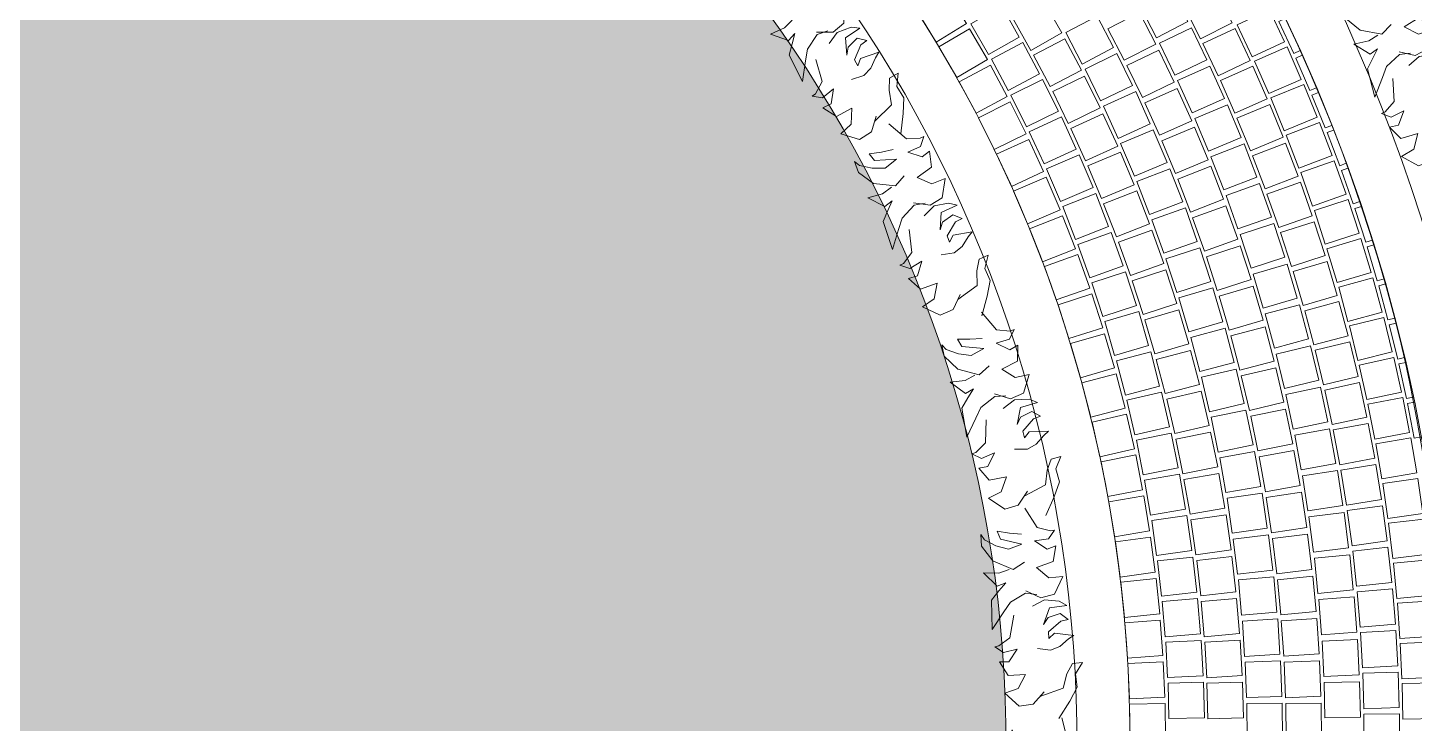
# Model space of a CAD drawing. Header units: millimetres. Extents: x -225363 to 347188, y -782467 to 813415.
# Drawn here: x 33418 to 37328, y 23910 to 25872 of the extents above; entities that cross this region are included whole.
import ezdxf

# ---------------------------------------------------------------- set-up
doc = ezdxf.new("R2010")
doc.units = ezdxf.units.MM
doc.layers.add('Xref SCN', color=8, linetype='Continuous', lineweight=0)
pattern_1 = [(196.9999999999999, (-1424125.796704574, -442865.0747459244), (-126.4792462612767, -237.8728657606396), [95.24999999999993, -285.7499999999997]), (286.9999999999999, (-1424185.264921013, -442833.454934359), (237.8728657606396, -126.4792462612767), [95.24999999999993, -285.7499999999997])]

# ---------------------------------------------------------------- blocks, each defined once
blk = doc.blocks.new('A$Cf999fc33')
at = {"layer": 'Xref SCN', "ltscale": 100}
for points in [[(73.84272275096737, 192.008942775894), (72.93718290980905, 226.0811261450872), (69.76450756634586, 260.7363810978131), (91.2697194244247, 250.3713942577597), (102.2144919480197, 189.5463547789259), (118.9281153751072, 226.3384435711778), (111.2211690265685, 262.1598416908528), (95.54667300335132, 295.1961835560505), (81.42593923630193, 306.0790911481017), (114.3319794384297, 302.4503599841264), (153.8439736538567, 268.1175732889678), (175.0234313544352, 209.4945184811368), (152.6745445868, 178.9859154444421)], [(175.6716537694447, 221.4132675771834), (187.7858553600963, 249.7198859428754), (189.2126018530689, 292.8606113221613), (224.7082458152436, 252.3094897029805), (213.7601873916574, 228.5371423423057), (237.7279872468207, 246.543924699421), (264.545994187938, 266.2347709755995), (347.394166277023, 259.4300785681698), (296.0904387286864, 229.1169280259055), (267.5883678684477, 212.2762888357393), (240.0569876809604, 171.0150798699469), (241.5455991055351, 139.2100320032914)], [(303.2794643251691, 200.6800079972018), (368.0557032255456, 208.1915018513682), (392.6717254957184, 238.1170333045884), (395.5870834132656, 249.4527108171606), (410.7436586844269, 223.8008470429922), (398.5643062624149, 185.8426150837331), (435.6169983805157, 207.7354460309143), (437.4965147939511, 233.8400797256036), (474.2234527547844, 207.474842704949), (468.7803560087923, 158.1157824016409), (509.7842475485522, 176.5753346793354), (524.230735473102, 213.9504950550618), (559.1433078518603, 171.1322379333433), (551.4982264349237, 132.0078628070769), (514.963455068646, 102.7305537688662)], [(-0.002058159559965134, 186.8297352558002), (53.11274907086045, 148.9985190596199), (60.23662383598275, 110.9099854374072), (57.32126591843553, 99.57430792483501), (82.97312969248742, 114.7308831959381), (90.61821110942401, 153.8552583222045), (112.5110420566052, 116.8025662039872), (101.5629836332519, 93.03021884331247), (146.4529237628449, 98.4048788578948), (165.4988335240632, 144.2655096602393), (192.5090070597362, 108.3138098775526), (187.1310611451045, 68.60636316775344), (238.3696378620807, 89.26790011645062), (250.5489902840927, 127.2261320757098), (232.672509589931, 170.4971591179492)], [(393.6391302684788, 129.0990766893956), (396.2287340285257, 92.17668623419013), (384.6976040215231, 66.13720337097766), (361.8307965018321, 43.01307842531241), (350.9478889098391, 28.89234465820482), (347.9055152290966, 82.8508267980651), (363.9057654098142, 98.07255290064495), (345.1856098060962, 100.4699900661362), (312.6020378614776, 67.75940235843882), (307.3543936100323, 47.35518283577403), (291.6147467554547, 70.73991110740462), (304.895091512939, 103.5808004781138), (324.8465411150828, 115.3692479112069), (277.624314651126, 100.9260458865901), (267.6469469002914, 52.73312875028932), (256.4415710505564, 74.95171385491267), (255.0181104575749, 116.4083753151353), (275.6829333060887, 149.7671854379005)], [(526.9473549963441, 111.7339449474239), (501.5528086482082, 50.58643721102271), (460.6140679400414, 41.77849852695363), (430.4279331606813, 27.7880664227996), (425.6982096612919, -0.0006311908946372569), (459.3176231100224, 17.94100033480208), (496.1748627335764, 10.87899050128181), (537.1787542733364, 29.33854277891805), (587.8994102382567, 57.38455781870289)]]:
    blk.add_lwpolyline(points, dxfattribs=at)
blk = doc.blocks.new('A$C7fcd5ad9')
at = {"layer": 'Xref SCN', "ltscale": 3}
for points in [[(8059.980387984542, 6849.259815262223), (8112.548764965497, 6764.19180869346), (8027.480758396676, 6711.623431712447), (7974.912381415721, 6796.69143828121)], [(8691.698607031722, 6858.668110837229), (8737.395187961869, 6769.719684818003), (8648.446761942469, 6724.02310388803), (8602.750181012321, 6812.971529907256)], [(8817.209846421843, 6855.579411253682), (8862.323033045977, 6766.333680864947), (8773.0773026573, 6721.220494240988), (8727.964116033167, 6810.466224629723)], [(8212.095412562368, 6812.987920222513), (8261.673007336212, 6726.142873752047), (8174.827960865805, 6676.565278978378), (8125.250366091961, 6763.410325448844)], [(8332.243421996012, 6824.77739842399), (8381.416714460589, 6737.702790712006), (8294.342106748372, 6688.529498247546), (8245.168814283796, 6775.60410595953)], [(8481.506746088387, 6784.884714925371), (8527.836349600228, 6696.264357002277), (8439.215991677018, 6649.934753490321), (8392.886388165178, 6738.555111413414)], [(8600.410228386521, 6795.202941460535), (8646.416732159443, 6706.414419620298), (8557.628210319206, 6660.40791584726), (8511.621706546284, 6749.196437687497)], [(8967.203513356159, 6803.214062220766), (9009.558364622993, 6712.626719980442), (8918.971022382611, 6670.271868713782), (8876.616171115777, 6760.859210954106)], [(8121.680295035476, 6748.908201720915), (8171.680295035476, 6662.305661342514), (8085.077754657017, 6612.305661342572), (8035.077754657017, 6698.908201720973)], [(8747.003493677126, 6752.187815206707), (8790.305815079715, 6662.049538314284), (8700.167538187234, 6618.747216911637), (8656.865216784645, 6708.88549380406)], [(8870.192763952771, 6750.256518274371), (8913.002601655666, 6659.883304345363), (8822.629387726774, 6617.073466642585), (8779.81955002388, 6707.446680571593)], [(8271.269823343493, 6710.561562846589), (8318.288640157552, 6622.304943460855), (8230.032020771876, 6575.286126646854), (8183.013203957817, 6663.542746032588)], [(8390.393954796484, 6721.262202530517), (8437.060687118908, 6632.81890943076), (8348.617394019151, 6586.152177108219), (8301.950661696726, 6674.595470207976)], [(8655.186223967932, 6688.908785556792), (8698.750321201747, 6598.896733962581), (8608.738269607536, 6555.332636728766), (8565.174172373721, 6645.344688322977)], [(9016.823976740008, 6698.367310392263), (9056.934130233247, 6606.763950264198), (8965.330770105356, 6566.653796771017), (8925.220616612118, 6658.257156899082)], [(8537.225181094138, 6679.535630591388), (8581.062295773067, 6589.656225961458), (8491.182891143253, 6545.819111282646), (8447.345776464324, 6635.698515912576)], [(8180.350521899993, 6646.755720840127), (8227.737388147507, 6558.696167654474), (8139.677834961796, 6511.309301407251), (8092.290968714282, 6599.368854592904)], [(8445.56478820066, 6616.12867130799), (8489.686898325104, 6526.388828438823), (8399.947055455996, 6482.266718314553), (8355.824945331551, 6572.00656118372)], [(8799.441993651213, 6644.267068522517), (8840.31910205842, 6553.003373614454), (8749.055407150416, 6512.126265207422), (8708.178298743209, 6603.389960115484)], [(8920.457480585203, 6643.609626160818), (8960.93581489753, 6552.168363859237), (8869.494552596007, 6511.690029547084), (8829.01621828368, 6603.131291848666)], [(8327.426073129289, 6606.449867122399), (8371.845958465477, 6516.857044939417), (8282.253136282321, 6472.437159603287), (8237.833250946132, 6562.029981786269)], [(8589.98037324776, 6572.671870268416), (8631.290816230234, 6481.603504187835), (8540.222450149478, 6440.293061205419), (8498.912007167004, 6531.361427286)], [(8707.038378068246, 6581.158094670798), (8748.127559600864, 6489.989683688851), (8656.959148618858, 6448.900502156292), (8615.86996708624, 6540.068913138239)], [(9063.84622140904, 6592.329862942104), (9101.687326413114, 6499.766096963955), (9009.123560434906, 6461.924991959822), (8971.282455430832, 6554.488757937972)], [(8235.938550779363, 6542.893812924973), (8280.66986561101, 6453.456072158355), (8191.232124844333, 6408.724757326883), (8146.500810012687, 6498.162498093501)], [(8848.976622740971, 6534.983014949423), (8887.399298280478, 6442.6591393571), (8795.075422688155, 6404.236463817593), (8756.652747148648, 6496.560339409916)], [(8967.970939047867, 6535.708872685442), (9006.091148845153, 6443.259699595452), (8913.641975755105, 6405.139489798457), (8875.52176595782, 6497.588662888447)], [(8380.516205140622, 6500.741743217222), (8422.299224937567, 6409.889229456487), (8331.446711176774, 6368.106209659483), (8289.663691379828, 6458.958723420219)], [(8497.710924085695, 6509.46255317243), (8539.252425385872, 6418.499353636988), (8448.289225850254, 6376.957852336869), (8406.747724550078, 6467.921051872312)], [(8639.731185636949, 6464.376763102249), (8678.482744282112, 6372.190447943402), (8586.296429123264, 6333.438889298239), (8547.544870478101, 6425.625204457087)], [(8755.927996666403, 6472.031276406196), (8794.511600210797, 6379.77453932137), (8702.25486312597, 6341.190935777093), (8663.671259581577, 6433.447672861919)], [(9108.24170034402, 6485.166094785382), (9143.790783674223, 6391.69811805326), (9050.322806942044, 6356.149034723348), (9014.773723611841, 6449.61701145547)], [(8288.39462285908, 6437.415448449436), (8330.43034569011, 6346.679578992655), (8239.69447623333, 6304.64385616174), (8197.658753402298, 6395.379725618521)], [(8895.5719724847, 6424.413773174456), (8931.51274976856, 6331.095712070295), (8838.194688664284, 6295.154934786668), (8802.253911380423, 6388.472995890828)], [(9012.701891471399, 6426.625220239686), (9048.438906481257, 6333.22893681156), (8955.042623053072, 6297.49192180176), (8919.305608043214, 6390.888205229887)], [(8430.494881027844, 6393.527464629209), (8469.60535307671, 6301.492846272304), (8377.570734719746, 6262.38237422338), (8338.46026267088, 6354.416992580285)], [(8546.789831314934, 6401.350846539834), (8585.716841946589, 6309.238481228356), (8493.604476635111, 6270.311470596702), (8454.677466003457, 6362.423835908179)], [(9149.983461225871, 6376.941064621729), (9183.218941173749, 6282.625621174637), (9088.903497726656, 6249.390141226759), (9055.668017778778, 6343.705584673851)], [(8686.438824074809, 6354.734754359873), (8722.601281082956, 6261.502374238276), (8629.368900961243, 6225.339917230129), (8593.206443953095, 6318.572297351726)], [(8801.81859649741, 6361.609765284462), (8837.86782952235, 6268.333547531452), (8744.591611769283, 6232.284314506454), (8708.542378744343, 6325.560532259464)], [(8337.671782850288, 6330.415044835012), (8376.974286015611, 6238.46226757986), (8285.021508760285, 6199.159764414479), (8245.719005594961, 6291.11254166963)], [(8939.194735483965, 6312.638380566146), (8972.627923240187, 6218.392839788517), (8878.3823824625, 6184.959652032587), (8844.949194706278, 6279.205192810216)], [(9054.620919939363, 6316.430409164343), (9087.951237230096, 6222.148438728356), (8993.66926679411, 6188.818121437507), (8960.338949503377, 6283.100091873494)], [(8477.319419587264, 6284.898591095349), (8513.723944003461, 6191.760464627121), (8420.585817535175, 6155.355940210749), (8384.181293118978, 6248.494066678977)], [(8592.761480428046, 6291.881728868815), (8629.04225096316, 6198.695325947716), (8535.855848042062, 6162.414555412717), (8499.575077506946, 6255.600958333816)], [(9189.046162796207, 6267.720475438924), (9219.947862233734, 6172.614823809417), (9124.842210604344, 6141.713124372007), (9093.940511166817, 6236.818776001513)], [(8383.725921021076, 6221.988381934178), (8420.260023457697, 6128.90100706974), (8327.172648593085, 6092.366904633178), (8290.638546156464, 6185.454279497615)], [(8730.06686734967, 6243.831339581462), (8763.612024324713, 6149.625594302721), (8669.406279046088, 6116.080437327793), (8635.861122071045, 6210.286182606535)], [(8844.675932275131, 6249.975961975288), (8878.163893492427, 6155.749869763386), (8783.937801280525, 6122.261908546323), (8750.44984006323, 6216.488000758225)], [(8635.588376288302, 6181.144484741904), (8669.193315609824, 6086.96004837798), (8575.008879245725, 6053.355109056516), (8541.403939924203, 6147.539545420441)], [(8979.813729211222, 6199.736736676423), (9010.71542864875, 6104.631085046916), (8915.60977701936, 6073.729385609506), (8884.708077581832, 6168.835037239012)], [(9093.700455834856, 6205.196910568862), (9124.602155272383, 6110.091258939356), (9029.496503642993, 6079.189559501945), (8998.594804205466, 6174.295211131452)], [(8520.94983321242, 6174.947890399722), (8554.617320959223, 6080.785794688039), (8460.455225247424, 6047.118306941236), (8426.787737500621, 6141.280402652919)], [(9225.406090243952, 6157.570634624513), (9253.955248871353, 6061.732513077499), (9158.117127324222, 6033.183354450099), (9129.567968696821, 6129.021475997113)], [(8426.515812680358, 6112.232516294869), (8460.248811418656, 6018.093869628734), (8366.110164752463, 5984.360870890494), (8332.377166014165, 6078.499517556629)], [(8770.581295626238, 6131.75299791398), (8801.482995063765, 6036.647346284473), (8706.377343434375, 6005.745646847063), (8675.475643996848, 6100.851298476569)], [(8884.468022250105, 6137.213171806361), (8915.369721687632, 6042.107520176854), (8820.264070058241, 6011.205820739444), (8789.362370620715, 6106.31147236895)], [(8561.348862041254, 6063.769259151479), (8592.25056147878, 5968.663607521972), (8497.14490984939, 5937.761908084562), (8466.243210411863, 6032.867559714068)], [(8675.23558866512, 6069.22943304386), (8706.137288102647, 5974.123781414353), (8611.031636473257, 5943.222081976943), (8580.12993703573, 6038.327733606449)], [(9017.399918301031, 6085.789546126907), (9045.748040193692, 5989.891767293622), (8949.850261360407, 5961.543645401078), (8921.502139467746, 6057.441424234363)], [(9129.914797972655, 6092.99787866947), (9158.367556635756, 5997.131093365839), (9062.5007713323, 5968.678334702796), (9034.048012669198, 6064.545120006427)], [(8921.165172073292, 6023.40554259764), (8949.45754972496, 5927.491302951938), (8853.543310079025, 5899.198925300268), (8825.250932427356, 5995.113164945971)], [(9259.041169600561, 6046.55841371126), (9285.22045533685, 5950.046005191223), (9188.708046816755, 5923.866719454993), (9162.528761080466, 6020.379127975029)], [(8466.003155080136, 6001.245694281359), (8496.904854517663, 5906.140042651852), (8401.799202888273, 5875.238343214442), (8370.897503450746, 5970.343994843948)], [(8807.950516971992, 6018.587124676793), (8836.184662656393, 5922.655727222736), (8740.253265202278, 5894.421581538511), (8712.019119517878, 5990.352978992567)], [(8598.482005777536, 5951.457642598136), (8626.591527216835, 5855.489654162084), (8530.623538780725, 5827.380132722959), (8502.514017341426, 5923.348121159011)], [(8711.670780723682, 5956.227853296034), (8739.844036407769, 5860.278555934608), (8643.89473904646, 5832.105300250521), (8615.721483362373, 5928.054597611947)], [(9051.92643530434, 5970.878260919359), (9077.700715780491, 5874.256904760667), (8981.07935962174, 5848.482624284807), (8955.30507914559, 5945.103980443499)], [(9163.240129500162, 5979.907102678611), (9189.225235047052, 5883.342231790069), (9092.660364158452, 5857.357126243354), (9066.675258611562, 5953.921997131896)], [(8954.739996955963, 5908.638001867104), (8980.401939989533, 5811.986749005329), (8883.7506871277, 5786.32480597205), (8858.08874409413, 5882.976058833825)], [(9289.930981142446, 5934.75120777922), (9313.724500646582, 5837.623104587605), (9216.59639745485, 5813.829585083469), (9192.802877950715, 5910.957688275084)], [(8502.152601701207, 5889.127264130686), (8530.195340631763, 5793.139739976439), (8434.2078164774, 5765.097001045884), (8406.165077546844, 5861.084525200131)], [(8842.145391991595, 5904.42196321371), (8867.689967785263, 5807.739624353242), (8771.007628924912, 5782.19504855969), (8745.463053131243, 5878.877387420158)], [(8632.317553151399, 5838.108953543182), (8657.610891390592, 5741.360583837435), (8560.862521684729, 5716.067245598359), (8535.569183445536, 5812.815615304105)], [(8744.864235398592, 5842.231911207782), (8770.286068817833, 5745.517225737625), (8673.571383347502, 5720.095392318326), (8648.149549928261, 5816.810077788483)], [(9083.36859989399, 5855.085022212006), (9106.550614920678, 5757.809155835537), (9009.274748544209, 5734.627140808851), (8986.092733517522, 5831.903007185319)], [(9193.654533561552, 5865.998958276177), (9217.154896535445, 5768.799508997414), (9119.955447256798, 5745.299146023521), (9096.455084282905, 5842.498595302284)], [(8873.13925655093, 5789.346536083438), (8895.974343562033, 5691.98864579614), (8798.616453274619, 5669.153558785154), (8775.781366263516, 5766.511449072452)], [(8985.167442105943, 5792.996193454717), (9008.179800617509, 5695.680052163894), (8910.863659326686, 5672.667693652445), (8887.85130081512, 5769.983834943268)], [(9318.056771787116, 5822.216894540878), (9339.450080107898, 5724.53206276492), (9241.76524833194, 5703.138754444371), (9220.371940011159, 5800.823586220329)], [(8534.931793892756, 5775.977587022411), (8560.090470267227, 5679.194112177356), (8463.306995422114, 5654.035435802944), (8438.148319047643, 5750.818910647999)], [(9221.138007712783, 5751.348358695512), (9242.138172782026, 5653.578255560366), (9144.368069646647, 5632.578090491123), (9123.367904577404, 5730.348193626269)], [(8662.826609002193, 5723.819990438002), (8685.282163826982, 5626.373861435859), (8587.836034824839, 5603.918306611071), (8565.38048000005, 5701.364435613214)], [(8774.788879631786, 5727.334583504533), (8797.438556374284, 5629.933391810337), (8700.037364680087, 5607.283715067839), (8677.38768793759, 5704.684906762035)], [(9111.703936506994, 5738.492601603095), (9132.277115061413, 5640.631759974989), (9034.41627343325, 5620.058581420628), (9013.84309487883, 5717.919423048734)], [(8900.907942566322, 5673.450575642579), (8921.015734680928, 5575.493050682649), (8823.058209720766, 5555.38525856816), (8802.95041760616, 5653.342783528089)], [(9012.424801423214, 5676.566413611639), (9032.770402728347, 5578.658004843455), (8934.861993960105, 5558.312403538264), (8914.516392654972, 5656.220812306448)], [(9343.40146647906, 5709.023793132626), (9362.381575823063, 5610.841536847234), (9264.199319537729, 5591.861427503172), (9245.219210193725, 5690.043683788565)], [(8564.311389838578, 5661.89794724161), (8586.563483234262, 5564.405156023393), (8489.070692016045, 5542.153062627825), (8466.81859862036, 5639.645853846043)], [(9245.6724770742, 5636.030705455574), (9264.158633195795, 5537.754248295969), (9165.882176036248, 5519.268092174316), (9147.396019914653, 5617.544549333921)], [(8689.983118953882, 5608.688354716985), (8709.581713584019, 5510.627684269915), (8611.521043136949, 5491.029089639895), (8591.922448506812, 5589.089760086965)], [(8801.420306454878, 5611.629582094902), (8821.279353119433, 5513.621325985645), (8723.271097010002, 5493.762279321149), (8703.412050345447, 5591.770535430405)], [(9136.912190411007, 5621.184341964079), (9154.861826324603, 5522.808478203835), (9056.485962564358, 5504.858842290239), (9038.536326650763, 5603.234706050484)], [(9365.949678553501, 5595.240622638608), (9382.505066171987, 5496.620547903294), (9283.884991436498, 5480.065160284983), (9267.329603818012, 5578.685235020297)], [(8925.429796851473, 5556.8244540749), (8942.794614618178, 5458.343678773672), (8844.313839317067, 5440.978861007083), (8826.949021550361, 5539.459636308311)], [(9036.49173444463, 5559.435546603112), (9054.15539589338, 5461.007933281362), (8955.727782571688, 5443.344271832553), (8938.064121122938, 5541.771885154303)], [(8590.26509082131, 5546.990461516078), (8609.590682600858, 5448.875623176631), (8511.475844261236, 5429.550031397142), (8492.15025248169, 5527.664869736589)], [(9267.241806220496, 5520.12183877232), (9283.201795723755, 5421.403660430864), (9184.483617382357, 5405.443670927547), (9168.523627879098, 5504.161849269003)], [(8713.76389166573, 5492.812367447012), (8730.488789130934, 5394.220898217813), (8631.897319901735, 5377.49600075261), (8615.172422436532, 5476.087469981809)], [(8824.73679489363, 5495.211277637514), (8841.789014156908, 5396.67589405278), (8743.253630571999, 5379.62367478956), (8726.20141130872, 5478.159058374295)], [(9158.975342181744, 5503.244097864081), (9174.288604653208, 5404.423533240741), (9075.468040029751, 5389.110270769277), (9060.154777558288, 5487.930835392617)], [(9385.687719080597, 5480.936460371478), (9399.808334262809, 5381.938439043413), (9300.810312934685, 5367.81782386126), (9286.689697752474, 5466.815845189325)], [(8946.685698002577, 5439.559112921706), (8961.294000858907, 5340.631879625435), (8862.36676756246, 5326.023576769279), (8847.75846470613, 5424.950810065551)], [(9057.350281522842, 5441.690999871469), (9072.318821829278, 5342.81763236993), (8973.445454327622, 5327.849092063727), (8958.476914021187, 5426.722459565266)], [(8612.76966476324, 5431.357987607829), (8629.151455904823, 5332.708928215434), (8530.502396512544, 5316.327137073968), (8514.120605370961, 5414.976196466363)], [(9285.83180979034, 5403.69798768108), (9299.255136372056, 5304.603011504281), (9200.160160195082, 5291.179684922623), (9186.736833613366, 5390.274661099422)], [(8734.14861863642, 5376.290985362488), (8747.98553607054, 5277.252913309785), (8648.947464017896, 5263.415995875723), (8635.110546583775, 5362.454067928426)], [(8844.719327685656, 5378.174622571445), (8858.950811513001, 5279.192478383367), (8759.968667324865, 5264.960994556081), (8745.73718349752, 5363.943138744158)], [(9177.877620584564, 5384.756175628863), (9190.543563351268, 5285.561549293401), (9091.348937015748, 5272.895606526872), (9078.682994249044, 5372.090232862334)], [(9402.603605173528, 5366.180699936056), (9414.280875350116, 5266.864833322412), (9314.965008736588, 5255.187563145941), (9303.28773856, 5354.503429759585)], [(8964.659071306698, 5321.745992168668), (8976.499468137277, 5222.449441357981), (8877.202917326707, 5210.609044527402), (8865.362520496128, 5309.905595338088)], [(9074.984877228504, 5323.420638810319), (9087.24712630664, 5224.175300141214), (8988.001787637593, 5211.913051063253), (8975.739538559457, 5311.158389732358)], [(8631.804967023665, 5315.104032241448), (8645.228293605382, 5216.009056064649), (8546.133317428408, 5202.585729482991), (8532.709990846692, 5301.68070565979)], [(9301.430261815898, 5286.835719903931), (9312.308097443543, 5187.429117044492), (9212.901494584046, 5176.551281416789), (9202.023658956401, 5275.957884276228)], [(8751.119891548296, 5259.223716357374), (8762.057012386154, 5159.823618833383), (8662.656914862106, 5148.8864979957), (8651.719794024248, 5248.28659551969)], [(8861.351606790908, 5260.615073671332), (8872.75074777985, 5161.266900136427), (8773.402574244887, 5149.867759147426), (8762.003433255944, 5249.215932682331)], [(9193.605513848132, 5265.805273076985), (9203.615083010402, 5166.307491568092), (9104.117301501567, 5156.297922405764), (9094.107732339296, 5255.795703914657)], [(9416.68706726539, 5251.043009100598), (9425.91390321171, 5151.469591471076), (9326.340485582361, 5142.242755524814), (9317.113649636041, 5241.816173154337)], [(8979.335901668761, 5203.476958943298), (8988.399159688503, 5103.888519081695), (8888.810719826724, 5094.825261062011), (8879.747461806983, 5194.413700923615)], [(9089.38236196572, 5204.712721195305), (9098.929169265553, 5105.169471949688), (8999.38592001982, 5095.622664649854), (8989.839112719987, 5195.165913895471)], [(8647.353958427906, 5198.332658451633), (8657.806804754771, 5098.880468914809), (8558.354615218006, 5088.427622588119), (8547.90176889114, 5187.879812124942)], [(9314.026903764112, 5169.611891493318), (9322.352094481932, 5069.95903804939), (9222.699241038179, 5061.633847331628), (9214.374050320359, 5161.286700775556)], [(8764.663217133144, 5141.71053450671), (8772.69120120164, 5042.033298029215), (8673.013964724028, 5034.005313960835), (8664.985980655532, 5133.682550438331)], [(8874.62006668374, 5142.62851419131), (8883.177567531588, 5042.995341105037), (8783.54439444514, 5034.437840257247), (8774.986893597292, 5134.07101334352)], [(9206.147779321996, 5146.476418975333), (9213.493819816038, 5046.746605533932), (9113.764006374637, 5039.40056503989), (9106.417965880595, 5139.130378481292)], [(9427.929555341601, 5135.593287501601), (9434.700355482055, 5035.822769484192), (9334.92983746482, 5029.051969343796), (9328.159037324367, 5128.822487361205)], [(8990.704744537128, 5084.844235880359), (8996.983796490123, 4985.041563037492), (8897.18112364714, 4978.762511084613), (8890.902071694145, 5078.56518392748)], [(9100.53199179098, 5085.655831323238), (9107.356233127415, 4985.888954404218), (9007.58935620822, 4979.064713067841), (9000.765114871785, 5078.831589986861)], [(8659.402720523765, 5081.14839243266), (8666.875729882391, 4981.428012714547), (8567.155350164277, 4973.955003355921), (8559.682340805652, 5073.675383074034)], [(9323.61345128296, 5052.103596286965), (9329.380521916552, 4952.270030306885), (9229.546955936588, 4946.502959673409), (9223.779885302996, 5046.336525653489)], [(8774.767029549927, 5023.851794689952), (8779.87902104482, 4923.982542450074), (8680.009768805001, 4918.870550955238), (8674.897777310107, 5018.739803195116)], [(8884.51388541772, 5024.31117566186), (8890.222766503925, 4924.474265269237), (8790.385856111301, 4918.765384183032), (8784.676975025097, 5018.602294575656)], [(9215.495451514376, 5026.854912259325), (9220.172712226165, 4926.964355987788), (9120.282155954512, 4922.287095276115), (9115.604895242723, 5022.177651547652)], [(9436.324244132265, 5019.901624208433), (9440.634897941025, 4919.994576090015), (9340.727849822491, 4915.683922281489), (9336.417196013732, 5015.590970399906)], [(8667.940468036802, 4963.656129973126), (8672.426951071946, 4863.75682331901), (8572.527644417947, 4859.270340283983), (8568.041161382804, 4959.169646938099)], [(8998.75673483056, 4965.940329208446), (9002.246684500948, 4866.001246506523), (8902.307601799024, 4862.511296836368), (8898.817652128637, 4962.450379538292)], [(9108.425446433248, 4966.338813907234), (9112.522029301617, 4866.422759097186), (9012.605974491453, 4862.326176228933), (9008.509391623084, 4962.242231038981)], [(9330.183599649696, 4934.388115206268), (9333.388757406967, 4834.439493586251), (9233.440135787008, 4831.234335829155), (9230.234978029737, 4931.182957449171)], [(8781.422700260999, 4905.748146888742), (8783.614333601436, 4805.77216605685), (8683.63835276966, 4803.580532716413), (8681.446719429223, 4903.556513548305)], [(8891.024993452942, 4905.759559401311), (8893.880598532269, 4805.800340118469), (8793.92137924931, 4802.944735039142), (8791.065774169983, 4902.903954321984)], [(9221.641848499887, 4907.026261058869), (9223.646986018633, 4807.046365962247), (9123.667090922128, 4805.041228443617), (9121.661953403382, 4905.021123540238)], [(9441.866037255386, 4904.038255172258), (9443.713927751174, 4804.055330126488), (9343.731002705405, 4802.2074396307), (9341.883112209616, 4902.190364676469)], [(8672.959558526985, 4845.961042560346), (8674.455499228556, 4745.97223237931), (8574.466689047404, 4744.476291677856), (8572.970748345833, 4844.465101858892)], [(9003.485593849327, 4846.857956617489), (9004.183719879016, 4746.860393546929), (8904.186156808399, 4746.162267517182), (8903.48803077871, 4846.159830587741)], [(9113.056835500756, 4846.850707777194), (9114.422702877317, 4746.860036180762), (9014.43203128106, 4745.49416880426), (9013.0661639045, 4845.484840400692)], [(9333.733027917333, 4816.542865430994), (9334.374164882582, 4716.544920735178), (9234.376220186707, 4715.903783769871), (9233.735083221458, 4815.901728465687)]]:
    blk.add_lwpolyline(points, close=True, dxfattribs=at)
for points in [[(9053.835861827945, 6687.823310871259), (9035.937683853554, 6679.506489544001), (8993.797573076328, 6770.193925629079), (9011.695751045598, 6778.510746953951)], [(9099.71292579989, 6582.944607143931), (9081.61900828383, 6575.062701221614), (9041.68254992715, 6666.741920753266), (9059.776467438089, 6674.623826673371)], [(9143.042332037352, 6476.987964835134), (9124.763241318054, 6469.545577129174), (9087.05375714926, 6562.163042025), (9105.332847863436, 6569.605429728865)], [(9183.79877738771, 6370.015259640408), (9165.345187939005, 6363.016736295889), (9129.884699234739, 6456.518360564427), (9148.338288678322, 6463.516883907025)], [(9221.958461234113, 6262.088960607012), (9203.341149432817, 6255.538388564833), (9170.150364120025, 6349.869569890609), (9188.767675916199, 6356.420141930983)], [(9257.49909939617, 6153.272093654377), (9238.728937227977, 6147.173298264446), (9207.82723779045, 6242.278949893953), (9226.59739995352, 6248.377745282196)], [(9290.399937141687, 6043.628204768465), (9271.487885852577, 6037.984747555864), (9242.893318012822, 6133.809330466785), (9261.80536929681, 6139.452787677874)], [(9320.641761308303, 5933.221322892816), (9301.59886500379, 5928.036499477923), (9275.328127183951, 6024.524054812267), (9294.371023483342, 6029.708878225763)], [(9348.206911593676, 5822.115922555095), (9329.044290716993, 5817.392760711373), (9305.112724288134, 5914.48694245395), (9324.275345087983, 5919.210104278754)], [(9373.079290577443, 5710.376886141778), (9353.80813563685, 5706.118144083768), (9332.2297159601, 5803.762251966691), (9351.500870900694, 5808.0209940247)], [(9395.2443735681, 5598.06946612458), (9375.87593837548, 5594.277630837692), (9356.663266640157, 5692.41464345163), (9376.031701832777, 5696.206478738517)]]:
    blk.add_lwpolyline(points, dxfattribs=at)
blk.add_circle((4737.074932788732, 4737.070357808436), 4737.073147369903, dxfattribs=at)
blk = doc.blocks.new('Xref SCN')
at = {"layer": 'Xref SCN', "ltscale": 3}
h = blk.add_hatch(dxfattribs=at)
h.set_pattern_fill('CROSS', color=256, scale=30, angle=197)
h.set_pattern_definition(pattern_1)
edge = h.paths.add_edge_path()
edge.add_arc((2267.432492593316, -6082.955996482024), 1150.000000000537, 110.6378028022086, 180.3855560689939)
edge.add_line((1117.45852989766, -6090.69454436157), (1124.354477578541, -7115.455314012756))
edge.add_arc((2274.328440274171, -7107.716766132653), 1150.000000000515, 180.3855560690217, 270.3855560690193)
edge.add_line((2282.066988154227, -8257.690728828284), (21549.8991634509, -8127.551182389644))
edge.add_arc((21542.16480664337, -6977.572696246487), 1150.004495150925, 270.3853457486589, 360.4401760572534)
edge.add_line((22692.13536467512, -6968.737848909465), (22692.16932637642, -2095.908891016872))
edge.add_arc((21542.20329682976, -2104.748059039981), 1150.000000001153, 0.4403930512387025, 90.3855560690482)
edge.add_line((21534.46474894912, -954.7740963437154), (6081.87324634222, -1059.018761787764))
edge.add_arc((6089.608981841442, -2208.997088369517), 1150.00434486635, 90.38541449006392, 160.1331677440024)
edge.add_arc((-23.55194331795474, -0.0794007698373207), 5349.999797249518, 290.6378018122106, 340.13330833294367, ccw=False)
edge = h.paths.add_edge_path()
edge.add_arc((21542.20329682936, 18280.17292901865), 1150.000000000495, 0.4403363143794081, 104.369872908503, ccw=False)
edge.add_line((22692.16933512774, 18289.01095829364), (22692.16933512804, 2403.988085117999))
edge.add_arc((21542.20329682986, 2395.150055855041), 1150.0000000002, -89.61444393098418, 0.44033631378022164, ccw=False)
edge.add_line((21549.94184470984, 1245.176093159724), (6067.061946074886, 1140.931379739806))
edge.add_arc((6059.324010787664, 2290.90442000174), 1149.99907346562, 200.6377726041507, 270.38552585808895, ccw=False)
edge.add_arc((-23.55236299291664, -0.07936344246354565), 5350.000286126963, 20.63780260191557, 28.59528784446422)
edge.add_arc((5234.302447717453, 2862.395526084858), 636.558452985771, 160.1438003828004, 208.3076443223057, ccw=False)
edge.add_arc((7788.188339109593, 2340.315315806074), 3237.894847489657, 44.33072283090661, 166.8196660366165, ccw=False)
edge.add_arc((13743.18888037902, 8157.794208345327), 5087.073147143053, 224.3307228342767, 255.0649233926709)
edge.add_arc((13751.05389514806, 8258.775854639935), 5186.703216037286, 255.2684708845108, 275.8244798379233)
edge.add_arc((13743.18888017516, 8157.794208547473), 5087.073147375032, 276.0280273323885, 352.8040128533177)
edge.add_arc((13366.1299541812, 8136.436578901939), 5458.915630729331, 353.5221682628192, 372.9616768325129)
edge.add_arc((13743.18888038175, 8157.794208354395), 5087.073147139498, 13.67983223975764, 75.72664608736717)
edge.add_arc((16202.12696616123, 17226.11521777178), 4310.076534491913, 184.5428523497743, 253.7687722026763, ccw=False)
edge.add_arc((12055.19205003142, 16895.67084596019), 150.0000000842738, 104.41773841877719, 184.1801390410202, ccw=False)
edge.add_line((12017.84358862124, 17040.94676432099), (21256.79565814864, 19394.19379048572))
h = blk.add_hatch(dxfattribs=at)
h.set_pattern_fill('CROSS', color=256, scale=30, angle=197)
h.set_pattern_definition(pattern_1)
edge = h.paths.add_edge_path()
edge.add_line((10158.25248481041, 16567.29161360742), (1851.338825992003, 14451.44343979788))
edge.add_arc((2136.746464633302, 13337.42257832055), 1150.000000000654, 104.3698729064734, 180.3855560689439)
edge.add_line((986.7725019375212, 13329.684030442), (1035.38745512125, 6105.340234971274))
edge.add_arc((2185.361418233575, 6113.078783146311), 1150.000000419184, 180.385556083576, 250.133309335547)
edge.add_arc((-23.55210237688152, -0.07924422139149101), 5350.000000281268, 54.44102472604362, 70.1333093213699, ccw=False)
edge.add_arc((3168.419816109703, 4685.789284040571), 343.1811352010142, 256.3942929210485, 333.3422024317786)
edge.add_arc((7788.188339282695, 2340.315315693876), 4837.894847444187, 44.33072283415328, 153.0645302841241, ccw=False)
edge.add_arc((13743.18888039085, 8157.794208342014), 3487.073147149247, 224.3307228344502, 435.8787816870128)
edge.add_arc((16212.7306757724, 17236.67011801348), 5922.692247420785, 187.7158634724419, 254.1381202870174, ccw=False)
edge.add_arc((10541.85131194201, 16468.33828872615), 199.9999999717396, 187.6327112132098, 187.7158634946018, ccw=False)
edge.add_arc((10194.95235707314, 16421.8504936444), 150.0000000006549, 7.632711191249096, 104.1620853056079)
edge = h.paths.add_edge_path()
edge.add_arc((-13757.86462657561, 9268.2280887509), 1149.999999999663, 104.3599253580993, 180.4403363137304)
edge.add_line((-14907.83066487326, 9259.390059488946), (-14907.8306648724, 2149.033009727815))
edge.add_arc((-13757.86462657403, 2157.871038991669), 1150.000000000405, 180.4403363138248, 270.3855560690533)
edge.add_line((-13750.12607869329, 1007.897076296153), (-6128.956795133097, 1058.860412580692))
edge.add_arc((-6136.702427903992, 2208.823382532624), 1149.989055203435, 270.3859127362743, 340.1336659940865)
edge.add_arc((-23.55170312459495, -0.07963775157440978), 5350.000509182541, 110.6378053248454, 160.1333118404704, ccw=False)
edge.add_arc((-2314.536697075961, 6082.797508539655), 1150.000000000707, 290.637802811165, 360.3855560689717)
edge.add_line((-1164.562734380132, 6090.536056418754), (-1205.642104430852, 12195.0671255059))
edge.add_arc((-2355.616067125199, 12187.32857762662), 1149.999999999226, 0.3855560689807032, 104.3599253581076)
edge.add_line((-2640.83028798044, 13301.39897406491), (-14043.0788474308, 10382.29848518965))
edge = h.paths.add_edge_path()
edge.add_line((-13750.10342724499, -8364.829988773374), (-2217.808474847945, -8287.971851441147))
edge.add_arc((-2225.557910838118, -7138.009647688681), 1149.988314643846, 270.3861024765974, 360.3861024766013)
edge.add_line((-1075.595707085653, -7130.260211698432), (-1082.491659604668, -6105.498722913631))
edge.add_arc((-2232.46562271614, -6113.237271088072), 1150.000000418328, 0.3855560835465677, 70.13330933550203)
edge.add_arc((-23.55210179187861, -0.07924351755855241), 5350.000000579504, 200.6378028130497, 250.133309318957, ccw=False)
edge.add_arc((-6106.428854743411, -2291.063838795871), 1149.999999989781, 20.63780281546618, 90.38555606940805)
edge.add_line((-6114.167402631196, -1141.089876111026), (-13765.59325048783, -1192.053274140098))
edge.add_arc((-13757.84314828146, -2342.014767317753), 1149.987608574801, 90.38613590727235, 180.4409912858983)
edge.add_line((-14907.79669441492, -2350.865846952107), (-14907.83065611986, -7223.695345795784))
edge.add_arc((-13757.86462657333, -7214.856177773401), 1150.000000001009, 180.4403930512026, 270.3855560690091)
edge.add_arc((-13747.7709107266, -8714.815353055687), 349.9931368543271, 90.38184846327579, 90.38555671171002, ccw=False)
at = {"layer": 'Xref SCN'}
for points in [[(21170.1847479311, 19733.30822873339, -0.4875941573619264), (23042.16933512654, 18290.26668712336), (23042.16933512912, 2405.243813959489, -0.414213562373095), (21552.29705493523, 895.1840175571033), (6069.418408371319, 790.9393125653951, -0.314089156412974), (4655.583861107414, 1762.216598525896, 0.03477349207873731), (4366.191898389021, 2393.693428806455, -0.2077135846943199), (4299.119463875177, 3176.609414868028, -0.5901643176475091), (10354.67457345, 4847.532467465806, 0.134879567910843), (12521.72925028361, 3580.906797295342, 0.08986899184814741), (14241.27037145277, 3446.979328768932, 0.3479529645834747), (18442.67543641233, 7562.237232839005, 0.08480836681686449), (18345.36415298755, 9280.22227358488, 0.2777472678124035), (14905.52588359268, 12750.05233397336, -0.3120018823839892), (11556.62703941645, 16857.81678183379, -0.3638812203274946), (11931.18586707742, 17380.04927928782)], [(21207.30015749518, 19587.97256476774, -0.4875019784721183), (22892.16933512641, 18289.74870272412), (22892.16933512666, 2404.725829560644, -0.4143201802074302), (21551.2876791223, 1045.180621386884), (6068.408495958065, 940.9359127826465, -0.314089156412975), (4795.957940015767, 1815.085473779563, 0.03475754744985484), (4498.041270806105, 2465.218581607236, -0.2096378704288183), (4443.391879476985, 3134.958396474842, -0.5908386502020884), (10247.37685389192, 4742.712624985292, 0.134894463080216), (12483.3278857798, 3435.905368081167, 0.08989788781435676), (14256.75779502135, 3297.780739697047, 0.3480271492531981), (18591.61182336896, 7544.378434609236, 0.0849047449249453), (18491.33123301547, 9314.78519564433, 0.2776597883136725), (14944.84712587745, 12894.82929440993, -0.3118325523197416), (11706.1792139067, 16869.4022295381, -0.3636277596139125), (11968.30683619303, 17234.71503139227)], [(21256.79565814864, 19394.19379048572, -0.4873520527600381), (22692.16933512774, 18289.01095829364), (22692.16933512804, 2403.988085117999, -0.4144936240348549), (21549.94184470984, 1245.176093159724), (6067.061946074886, 1140.931379739806, -0.3140891564129623), (4983.123392572161, 1885.57727025187, 0.03473503885151173), (4673.867414378008, 2560.535894014829, -0.2133038789825034), (4635.588630265775, 3078.609375918943, -0.5919222941644434), (10104.3132278158, 4602.95283501142, 0.1349129633609273), (12432.12619613745, 3242.570119621272, 0.08993380364239148), (14277.40756280749, 3098.849298205922, 0.3481193584637186), (18790.19357843359, 7520.568359651308, 0.08502486124028798), (18685.9541003824, 9360.867433183088, 0.2775445301844274), (14997.39828809416, 13087.83193295179, -0.3115893886019098), (11905.59107926778, 16884.73697327681, -0.3627966146664886), (12017.84358862124, 17040.94676432099)], [(10109.05787998629, 16761.14702885534), (1801.843325295311, 14645.22221406942, 0.3444342271818743), (786.7770301632845, 13328.33819602855), (835.3919833481777, 6103.994400557076, 0.3140891564035103), (1726.587071808288, 4843.422884805159, -0.07022984387341812), (2998.871627488028, 4169.747466811712, 0.3712655768903973), (3653.617149800193, 4441.598184659833, -0.513536244979109), (11105.75861031974, 5581.271364869663, 1.321035916404342), (14645.75198122048, 11732.69116370279, -0.2980774236316108), (10541.85131198025, 16468.33828865331, 0.448230539334488)], [(10158.25248481041, 16567.29161360742), (1851.338825992003, 14451.44343979788, 0.3444041590464169), (986.7725019375212, 13329.684030442), (1035.38745512125, 6105.340234971274, 0.3140891564035318), (1794.553641630118, 5031.520054870132, -0.06857771076225913), (3087.690254316374, 4352.238644091382, 0.3489606479377238), (3475.12151782446, 4531.817345937783, -0.5135651419744152), (11248.82223638905, 5721.031154850647, 1.321614334886534), (14593.94464749064, 11539.49404101726, -0.2982186949356155), (10343.66209898025, 16441.48617792843, -0.0003628202886292978), (10343.62333774797, 16441.77383436282, 0.4479992441927153)]]:
    blk.add_lwpolyline(points, format="xyb", close=True, dxfattribs=at)
blk.add_lwpolyline([(10072.13033112962, 16906.53054269131), (1764.727915731914, 14790.55787803525, 0.3444527125239354), (636.7804263360449, 13327.3288202176), (685.3953795209381, 6102.985024747344, 0.314089156403509), (1675.612144438943, 4702.350007256886, -0.07132497686187043), (2928.457579869733, 4035.467662797051, 0.3814239492224126), (3787.462987308172, 4373.882826286543, -0.5135169078659486), (10998.46089076449, 5476.451522383639, 1.320626084643588), (14684.69262418841, 11877.56584608963, -0.2979643242735039), (10690.50644049305, 16488.37981352744, 0.4489644996791282), (10070.94617409287, 16906.22892687927)], format="xyb", dxfattribs=at)
at = {"layer": 'Xref SCN', "ltscale": 3}
blk.add_blockref('A$C7fcd5ad9', (9006.113947391059, 3420.723850743516), dxfattribs=at)
at = {"layer": 'Xref SCN', "ltscale": 100, "xscale": -1}
for p, rotation in [((16767.13187563118, 10440.11751512306), 111.9308929165193), ((18467.19656651981, 10363.36831474085), 99.84432207484662), ((17081.9294681505, 9945.315950291075), 103.3531933559062), ((17347.32795487974, 9387.307126837975), 95.1193236392086), ((17469.79241686455, 8807.659031676554), 86.7863019534897), ((17562.33087650199, 8159.835576397152), 69.27749343816062)]:
    blk.add_blockref('A$Cf999fc33', p, dxfattribs=dict(at, rotation=rotation))

msp = doc.modelspace()

# ---------------------------------------------------------------- block references
msp.add_blockref('Xref SCN', (18946.53077138338, 15698.97744072331))

doc.saveas('drawing.dxf')
